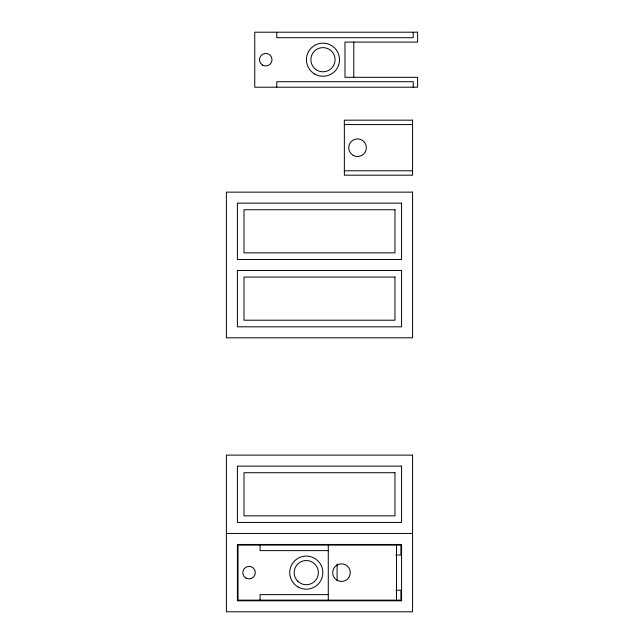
<?xml version="1.0" encoding="UTF-8"?>
<svg xmlns="http://www.w3.org/2000/svg" width="644" height="644" viewBox="0 0 644 644"><rect width="100%" height="100%" fill="white"/><g stroke="black" fill="none" stroke-linecap="round" stroke-linejoin="round"><path stroke-width="0.97" d="M344.347 124.574L412.571 124.574M344.347 170.789L412.571 170.789M226.39 533.457L412.571 533.457M328.279 550.62L260.063 550.62L260.063 545.122M395.915 555.023L400.906 555.023L400.906 545.122L238.055 545.122L238.055 600.136L400.906 600.136L400.906 590.234L395.915 590.234M328.279 594.637L260.063 594.637L260.063 600.136M413.207 32.2L413.207 37.698L276.767 37.698L276.767 32.2M413.207 87.214L413.207 81.716L276.767 81.716L276.767 87.214M396.503 545.122L396.503 600.136M353.789 42.102L353.789 77.312M337.086 564.08L337.086 580.172M328.279 545.122L328.279 600.136M417.61 32.2L254.758 32.2L254.758 87.214L417.61 87.214L417.61 77.312L344.983 77.312L344.983 42.102L417.61 42.102L417.61 32.2M412.571 120.17L344.347 120.17L344.347 175.192L412.571 175.192L412.571 120.17M412.571 192.137L226.39 192.137L226.39 337.818L412.571 337.818L412.571 192.137M401.566 203.142L237.394 203.142L237.394 259.476L401.566 259.476L401.566 203.142M394.965 209.743L243.996 209.743L243.996 252.875L394.965 252.875L394.965 209.743M401.566 270.48L237.394 270.48L237.394 326.814L401.566 326.814L401.566 270.48M394.965 277.081L243.996 277.081L243.996 320.213L394.965 320.213L394.965 277.081M412.571 455.115L226.39 455.115L226.39 611.8L412.571 611.8L412.571 455.115M401.566 466.119L237.394 466.119L237.394 522.453L401.566 522.453L401.566 466.119M394.965 472.72L243.996 472.72L243.996 515.852L394.965 515.852L394.965 472.72M401.566 544.462L237.394 544.462L237.394 600.796L401.566 600.796L401.566 544.462M316.928 70.188A12.107 12.107 0 0 0 335.081 59.707A12.107 12.107 0 0 0 316.928 49.226A12.107 12.107 0 0 0 316.928 70.188M262.623 65.141A6.271 6.271 0 0 0 272.034 59.707A6.271 6.271 0 0 0 262.623 54.273A6.271 6.271 0 0 0 262.623 65.141M314.707 74.036A16.543 16.543 0 0 0 339.525 59.707A16.543 16.543 0 0 0 314.707 45.378A16.543 16.543 0 0 0 314.707 74.036M353.154 155.325A8.799 8.799 0 0 0 366.356 147.701A8.799 8.799 0 0 0 353.154 140.078A8.799 8.799 0 0 0 353.154 155.325M337.086 580.268A8.799 8.799 0 0 0 350.288 572.645A8.799 8.799 0 0 0 337.086 565.021A8.799 8.799 0 0 0 337.086 580.268M297.713 581.186A12.107 12.107 0 0 0 317.967 575.76A12.107 12.107 0 0 0 303.147 560.94A12.107 12.107 0 0 0 297.713 581.186M245.919 578.062A6.271 6.271 0 0 0 255.33 572.629A6.271 6.271 0 0 0 245.919 567.195A6.271 6.271 0 0 0 245.919 578.062M298.003 586.958A16.543 16.543 0 0 0 322.821 572.629A16.543 16.543 0 0 0 298.003 558.3A16.543 16.543 0 0 0 298.003 586.958"/></g></svg>
